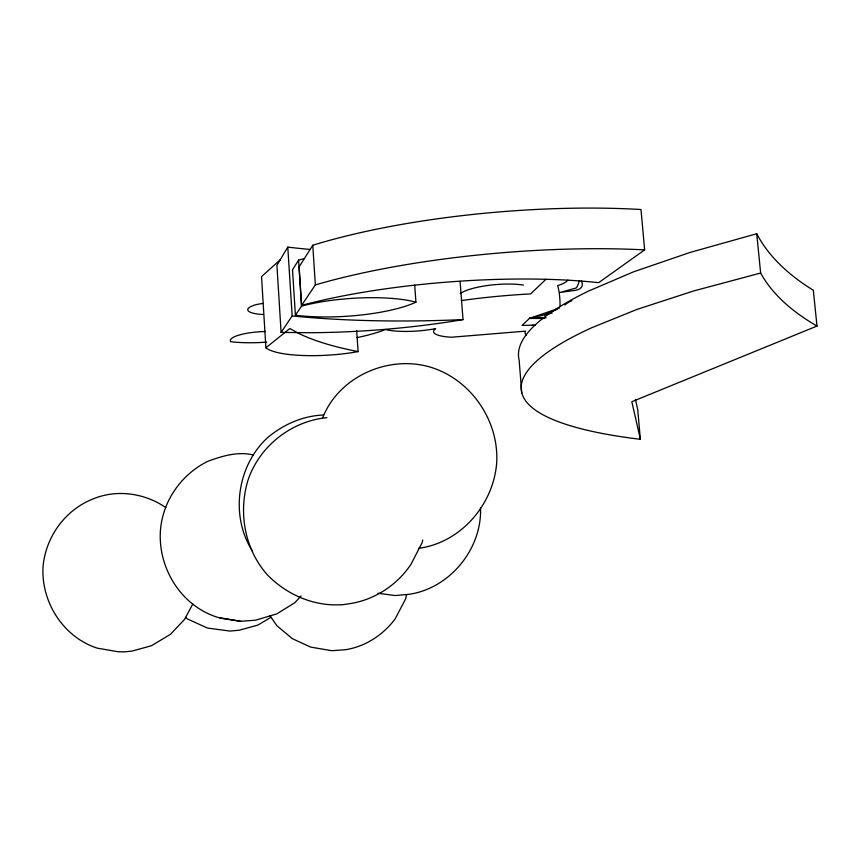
<?xml version="1.0" encoding="UTF-8"?>
<svg xmlns="http://www.w3.org/2000/svg" width="860" height="860" viewBox="0 0 860 860"><rect width="100%" height="100%" fill="white"/><g stroke="black" fill="none" stroke-linecap="round" stroke-linejoin="round"><path stroke-width="1.29" d="M406.457 595.131L405.64 598.861L395.202 618.813C383.194 634.906 365.608 646.441 345.656 649.708L331.842 650.719L310.589 647.086L292.335 638.658L276.931 625.736L270.019 615.824M422.744 540.005L422.206 542.51L411.037 564.203C397.245 585.015 374.842 599.689 350.074 603.634L342.14 604.795L333.443 604.859C308.439 604.086 284.778 592.691 267.428 574.899C244.767 549.497 238.22 512.968 247.841 480.643C259.096 446.458 291.121 421.142 326.875 417.648M322.672 417.799C338.797 376.605 388.462 354.589 430.462 367.166C471.312 379.615 499.66 421.4 496.607 463.906C492.941 505.218 460.498 542.735 418.734 548.304M192.887 603.849L184.47 619.501L170.506 634.271L151.403 645.753L132.021 651.084L124.582 651.858L117.938 651.719L97.341 648.171C63.5 637.314 41.248 602.409 43 567.321C45.268 537.93 64.446 510.614 91.848 499.466C115.864 488.846 144.48 492.887 165.851 507.583M310.245 249.464A412.983 127.484 -5.2 0 1 287.788 247.11L276.92 265.321L281.102 332.433L310.954 332.723A258.516 67.102 -4 0 0 463.013 319.587L460.1 281.435M304.333 258.58A77.733 20.038 -3.9 0 0 298.57 260.118L292.518 269.814L295.399 315.222A82.84 20.575 -3.8 0 0 415.928 302.183L414.692 285.197M312.771 245.24L299.129 266.847L301.602 305.343A235.532 53.718 -4.4 0 1 598.646 282.671L644.645 249.873L640.99 209.517A283.499 70.069 -4.8 0 0 312.771 245.24L315.351 284.907L301.602 305.343M281.102 332.433L292.153 315.942L287.788 247.11M295.399 315.222L301.516 306.149L298.57 260.118M301.097 595.969L294.765 602.785L276.651 613.943L255.517 620.211L240.692 621.296L217.795 617.372C181.514 606.16 158.347 568.987 160.347 531.684C162.174 501.821 180.75 474.892 207.335 461.519C221.923 456.079 237.93 451.113 253.56 455.026M545.96 279.296L530.588 293.916A181.75 41.076 -4.7 0 0 461.347 300.581M280.36 259.655L261.537 276.608L265.901 347.795A64.371 14.857 -3.7 0 0 358.104 351.6L356.663 330.487M265.901 347.795L289.874 328.531L298.237 333.175A363.629 89.462 -5.6 0 0 358.104 351.6M270.986 617.297L257.86 625.091L239.274 630.229L229.91 631.057L207.41 628.037L187.588 619.039L185.566 617.329M544.563 314.846L557.323 309.235M817 326.058L631.831 401.727L640.367 439.299A510.055 100.942 -7 0 1 591.519 327.821L637.056 309.385L693.719 290.938L760.638 273.039A2946.274 510.754 -14.8 0 0 817 326.058L813.313 290.261A2927.042 539.661 -15.5 0 1 756.736 233.737L690.096 252.431L633.691 271.771L588.369 291.142A508.722 107.263 -7.3 0 0 519.128 360.082L521.773 393.009M559.451 308.063L529.47 318.394L522.085 325.413L533.458 325.209A25.37 5.784 -4.9 0 1 535.146 325.058M552.174 313.062L529.47 318.394L544.24 318.501M531.77 325.381L533.458 325.209M323.263 415.014C302.752 415.853 283.273 424.507 267.643 437.622C236.919 465.69 229.953 516.14 252.507 551.142M546.175 317.781L529.47 318.394L543.509 318.34M377.83 593.239L395.256 595.55L409.188 594.292C450.113 588.229 482.32 548.551 480.514 507.464M219.773 618.136L240.692 621.296M635.486 399.491L637.744 409.801L640.367 439.299M756.736 233.737L760.638 273.039M315.351 284.907A284.284 66.059 -4.8 0 1 644.645 249.873M301.516 306.149A78.002 18.683 -3.9 0 1 415.928 302.183M463.013 319.587A415.498 115.079 -5.1 0 1 292.153 315.942M356.879 337.614A90.59 21.629 -3.6 0 0 385.344 329.531A39.84 9.396 -4.3 0 0 435.644 328.606A34.561 7.987 -4.5 0 0 451.457 337.227L525.611 331.143A44.29 10.051 -5.1 0 0 526.471 335.25M265.514 331.508A30.68 7.149 -3.4 0 0 230.738 341.71A52.385 12.395 -3.4 0 0 266.664 342.108M262.891 303.429A39.764 9.686 -3.4 0 0 256.28 304.59A25.015 6.127 -3.4 0 0 262.902 314.481M460.272 293.647A38.657 9.438 -4.8 0 1 523.439 285.09M564.88 304.945A26.133 24.392 48.3 0 1 571.846 300.796M560.01 306.719A25.037 7.03 89.4 0 0 557.645 285.617A34.733 8.6 -5 0 0 567.912 280.123M581.242 280.951A18.468 9.105 17.3 0 1 573.813 290.562L559.785 292.507L576.351 287.928A19.07 14.749 -76 0 0 579.253 280.908"/></g></svg>
